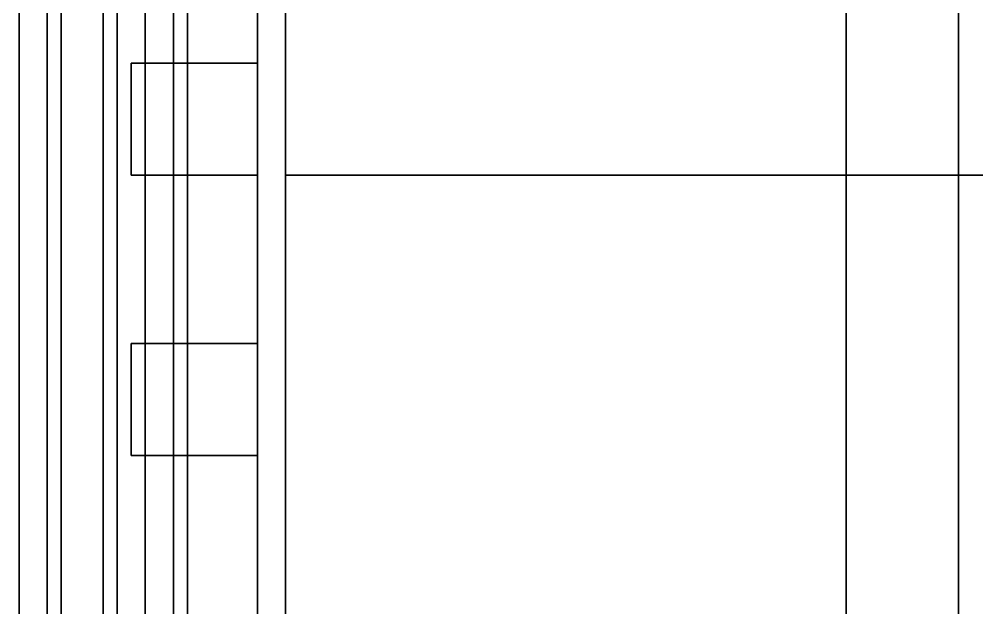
# Model space of a CAD drawing. Header units: millimetres. Extents: x -8000 to 18500, y -500 to 32500.
# Drawn here: x -95 to 246.6, y 245.6 to 455.7 of the extents above; entities that cross this region are included whole.
import ezdxf

# ---------------------------------------------------------------- set-up
doc = ezdxf.new("R2010")
doc.units = ezdxf.units.MM
for name, color, linetype in [('3D-CANOPY', 7, 'Continuous'), ('3D-COLUMNS', 7, 'Continuous'), ('3D-FINISH', 7, 'Continuous'), ('3D-LIGHTS', 7, 'Continuous'), ('3D-LOUVERS', 7, 'Continuous'), ('3D-ROOF', 7, 'Continuous'), ('3D-SLABS', 7, 'Continuous'), ('3D-WALLS-EXTR', 7, 'Continuous')]:
    doc.layers.add(name, color=color, linetype=linetype)

msp = doc.modelspace()

# ---------------------------------------------------------------- linework, layer by layer
at = {"layer": '3D-CANOPY', "color": 7}
for points in [[(-95, 0, 3750), (-95, 10000, 3750), (-80, 10000, 3750), (-80, 0, 3750)], [(-95, 0, 3750), (-95, 0, 3900), (-95, 10000, 3900), (-95, 10000, 3750)], [(-95, 0, 3900), (-80, 0, 3900), (-80, 10000, 3900), (-95, 10000, 3900)], [(-80, 0, 3700), (-80, 10000, 3700), (0, 10000, 3700), (0, 0, 3700)], [(-80, 0, 3700), (-80, 0, 3950), (-80, 10000, 3950), (-80, 10000, 3700)], [(-80, 0, 3950), (0, 0, 3950), (0, 10000, 3950), (-80, 10000, 3950)], [(-80, 0, 3750), (-80, 10000, 3750), (-80, 10000, 3900), (-80, 0, 3900)], [(0, 0, 3700), (0, 10000, 3700), (0, 10000, 3950), (0, 0, 3950)]]:
    msp.add_3dface(points, dxfattribs=at)
at = {"layer": '3D-COLUMNS', "color": 7}
for points in [[(0, 0, 3600), (0, 10000, 3600), (400, 10000, 3600), (400, 0, 3600)], [(0, 0, 3600), (0, 0, 3800), (0, 10000, 3800), (0, 10000, 3600)], [(0, 0, 3800), (400, 0, 3800), (400, 10000, 3800), (0, 10000, 3800)], [(0, 0), (0, 400), (400, 400), (400, 0)], [(0, 400), (0, 400, 7800), (400, 400, 7800), (400, 400)], [(0, 0), (0, 0, 7800), (0, 400, 7800), (0, 400)], [(0, 0, 7800), (400, 0, 7800), (400, 400, 7800), (0, 400, 7800)], [(0, 0, 3600), (0, 400, 3600), (10000, 400, 3600), (10000, 0, 3600)], [(0, 400, 3600), (0, 400, 3800), (10000, 400, 3800), (10000, 400, 3600)], [(0, 0, 3600), (0, 0, 3800), (0, 400, 3800), (0, 400, 3600)], [(0, 0, 3800), (10000, 0, 3800), (10000, 400, 3800), (0, 400, 3800)]]:
    msp.add_3dface(points, dxfattribs=at)
at = {"layer": '3D-FINISH', "color": 7}
for points in [[(200, 200, 590), (200, 9800, 590), (9800, 9800, 590), (9800, 200, 590)], [(200, 200, 590), (200, 200, 600), (200, 9800, 600), (200, 9800, 590)], [(200, 200, 600), (9800, 200, 600), (9800, 9800, 600), (200, 9800, 600)], [(200, 200, 3990), (200, 9800, 3990), (9800, 9800, 3990), (9800, 200, 3990)], [(200, 200, 3990), (200, 200, 4000), (200, 9800, 4000), (200, 9800, 3990)], [(200, 200, 4000), (9800, 200, 4000), (9800, 9800, 4000), (200, 9800, 4000)]]:
    msp.add_3dface(points, dxfattribs=at)
at = {"layer": '3D-LIGHTS', "color": 7}
for points in [[(-85, 0, 3690), (-85, 10000, 3690), (-65, 10000, 3690), (-65, 0, 3690)], [(-85, 0, 3690), (-85, 0, 3705), (-85, 10000, 3705), (-85, 10000, 3690)], [(-85, 0, 3705), (-65, 0, 3705), (-65, 10000, 3705), (-85, 10000, 3705)], [(-65, 0, 3690), (-65, 10000, 3690), (-65, 10000, 3705), (-65, 0, 3705)]]:
    msp.add_3dface(points, dxfattribs=at)
at = {"layer": '3D-LOUVERS', "color": 7}
for points in [[(-55, 400, 600), (-55, 440, 600), (-10, 440, 600), (-10, 400, 600)], [(-55, 440, 600), (-55, 440, 3700), (-10, 440, 3700), (-10, 440, 600)], [(-55, 400, 600), (-55, 400, 3700), (-55, 440, 3700), (-55, 440, 600)], [(-55, 400, 3700), (-10, 400, 3700), (-10, 440, 3700), (-55, 440, 3700)], [(-55, 400, 4000), (-55, 440, 4000), (-10, 440, 4000), (-10, 400, 4000)], [(-55, 440, 4000), (-55, 440, 7000), (-10, 440, 7000), (-10, 440, 4000)], [(-55, 400, 4000), (-55, 400, 7000), (-55, 440, 7000), (-55, 440, 4000)], [(-55, 400, 7000), (-10, 400, 7000), (-10, 440, 7000), (-55, 440, 7000)], [(-10, 400, 600), (-10, 440, 600), (-10, 440, 3700), (-10, 400, 3700)], [(-10, 400, 4000), (-10, 440, 4000), (-10, 440, 7000), (-10, 400, 7000)], [(-55, 400, 600), (-10, 400, 600), (-10, 400, 3700), (-55, 400, 3700)], [(-55, 400, 4000), (-10, 400, 4000), (-10, 400, 7000), (-55, 400, 7000)], [(-55, 300, 600), (-55, 340, 600), (-10, 340, 600), (-10, 300, 600)], [(-55, 340, 600), (-55, 340, 3700), (-10, 340, 3700), (-10, 340, 600)], [(-55, 300, 600), (-55, 300, 3700), (-55, 340, 3700), (-55, 340, 600)], [(-55, 300, 3700), (-10, 300, 3700), (-10, 340, 3700), (-55, 340, 3700)], [(-55, 300, 4000), (-55, 340, 4000), (-10, 340, 4000), (-10, 300, 4000)], [(-55, 340, 4000), (-55, 340, 7000), (-10, 340, 7000), (-10, 340, 4000)], [(-55, 300, 4000), (-55, 300, 7000), (-55, 340, 7000), (-55, 340, 4000)], [(-55, 300, 7000), (-10, 300, 7000), (-10, 340, 7000), (-55, 340, 7000)], [(-10, 300, 600), (-10, 340, 600), (-10, 340, 3700), (-10, 300, 3700)], [(-10, 300, 4000), (-10, 340, 4000), (-10, 340, 7000), (-10, 300, 7000)], [(-55, 300, 600), (-10, 300, 600), (-10, 300, 3700), (-55, 300, 3700)], [(-55, 300, 4000), (-10, 300, 4000), (-10, 300, 7000), (-55, 300, 7000)]]:
    msp.add_3dface(points, dxfattribs=at)
at = {"layer": '3D-ROOF', "color": 7}
for points in [[(-40, -40, 7780), (-40, 10040, 7780), (240, 10040, 7780), (240, -40, 7780)], [(-40, -40, 7780), (-40, -40, 7830), (-40, 10040, 7830), (-40, 10040, 7780)], [(-40, -40, 7830), (240, -40, 7830), (240, 10040, 7830), (-40, 10040, 7830)], [(240, -40, 7780), (240, 10040, 7780), (240, 10040, 7830), (240, -40, 7830)], [(-50, 0, 7200), (-50, 10000, 7200), (-10, 10000, 7200), (-10, 0, 7200)], [(-50, 0, 7200), (-50, 0, 7420), (-50, 10000, 7420), (-50, 10000, 7200)], [(-50, 0, 7420), (-10, 0, 7420), (-10, 10000, 7420), (-50, 10000, 7420)], [(-10, 0, 7200), (-10, 10000, 7200), (-10, 10000, 7420), (-10, 0, 7420)], [(0, 0, 7000), (0, 10000, 7000), (10000, 10000, 7000), (10000, 0, 7000)], [(0, 0, 7000), (0, 0, 7200), (0, 10000, 7200), (0, 10000, 7000)], [(0, 0, 7200), (10000, 0, 7200), (10000, 10000, 7200), (0, 10000, 7200)], [(0, 200, 7200), (0, 9800, 7200), (200, 9800, 7200), (200, 200, 7200)], [(0, 200, 7200), (0, 200, 7800), (0, 9800, 7800), (0, 9800, 7200)], [(0, 200, 7800), (200, 200, 7800), (200, 9800, 7800), (0, 9800, 7800)], [(200, 200, 7200), (200, 9800, 7200), (200, 9800, 7800), (200, 200, 7800)]]:
    msp.add_3dface(points, dxfattribs=at)
at = {"layer": '3D-SLABS', "color": 7}
for points in [[(0, 0), (0, 10000), (10000, 10000), (10000, 0)], [(0, 0), (0, 0, 600), (0, 10000, 600), (0, 10000)], [(0, 0, 600), (10000, 0, 600), (10000, 10000, 600), (0, 10000, 600)], [(0, 0, 3800), (0, 4000, 3800), (10000, 4000, 3800), (10000, 0, 3800)], [(0, 0, 3800), (0, 0, 4000), (0, 4000, 4000), (0, 4000, 3800)], [(0, 0, 4000), (10000, 0, 4000), (10000, 4000, 4000), (0, 4000, 4000)]]:
    msp.add_3dface(points, dxfattribs=at)
at = {"layer": '3D-WALLS-EXTR', "color": 7}
for points in [[(-60, -50, 570), (-60, 10050, 570), (0, 10050, 570), (0, -50, 570)], [(-60, -50, 570), (-60, -50, 610), (-60, 10050, 610), (-60, 10050, 570)], [(-60, -50, 610), (0, -50, 610), (0, 10050, 610), (-60, 10050, 610)], [(0, -50, 570), (0, 10050, 570), (0, 10050, 610), (0, -50, 610)], [(-35, 0), (-35, 10000), (0, 10000), (0, 0)], [(-35, 0), (-35, 0, 600), (-35, 10000, 600), (-35, 10000)], [(-35, 0, 600), (0, 0, 600), (0, 10000, 600), (-35, 10000, 600)], [(0, 0), (0, 10000), (0, 10000, 600), (0, 0, 600)], [(0, 0, 4000), (0, 2000, 4000), (200, 2000, 4000), (200, 0, 4000)], [(0, 0, 4000), (0, 0, 7000), (0, 2000, 7000), (0, 2000, 4000)], [(0, 0, 7000), (200, 0, 7000), (200, 2000, 7000), (0, 2000, 7000)], [(200, 0, 4000), (200, 2000, 4000), (200, 2000, 7000), (200, 0, 7000)], [(0, 0, 600), (0, 1200, 600), (200, 1200, 600), (200, 0, 600)], [(0, 0, 600), (0, 0, 3800), (0, 1200, 3800), (0, 1200, 600)], [(0, 0, 3800), (200, 0, 3800), (200, 1200, 3800), (0, 1200, 3800)], [(200, 0, 600), (200, 1200, 600), (200, 1200, 3800), (200, 0, 3800)]]:
    msp.add_3dface(points, dxfattribs=at)

doc.saveas('drawing.dxf')
